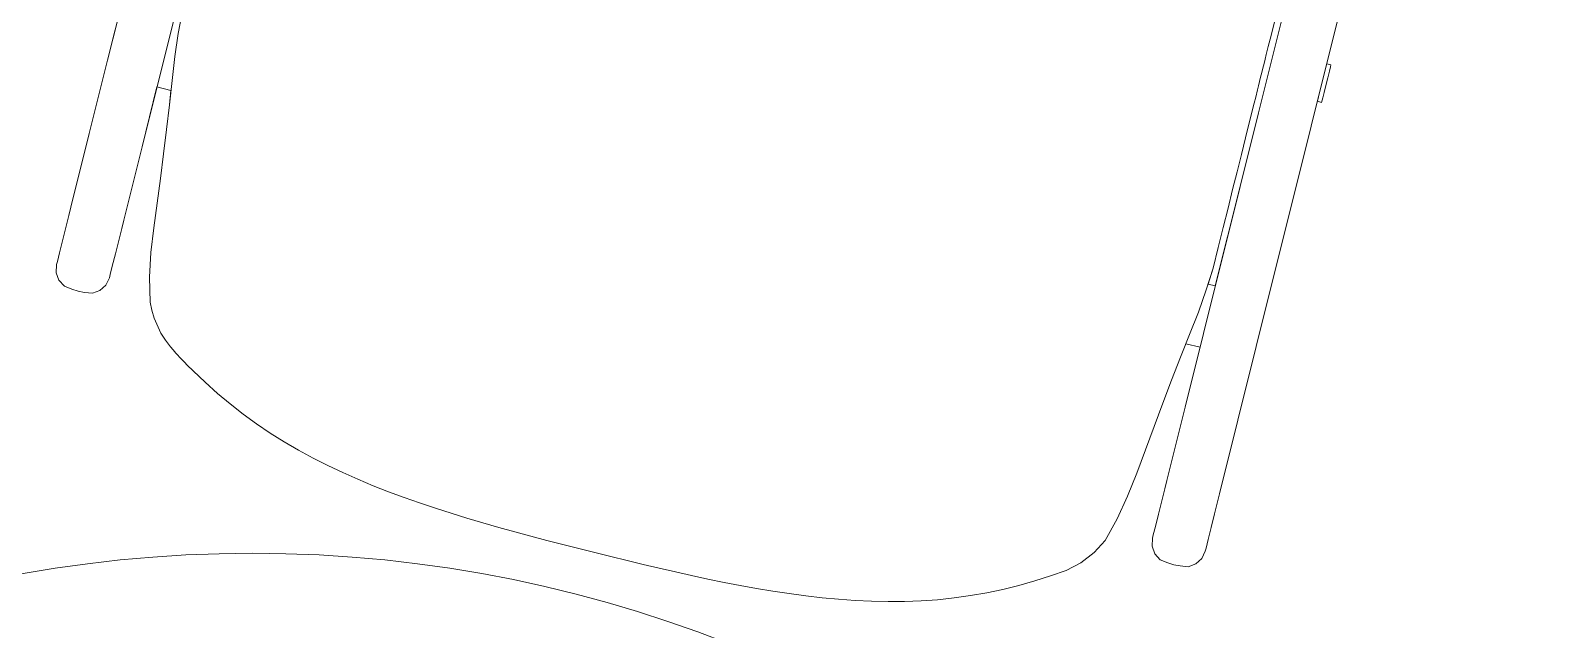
# Model space of a CAD drawing. Header units: millimetres. Extents: x 0 to 57242, y -59538 to 11130.
# Drawn here: x 27216 to 27802, y -25604 to -25373 of the extents above; entities that cross this region are included whole.
import ezdxf

# ---------------------------------------------------------------- set-up
doc = ezdxf.new("R2010")
doc.units = ezdxf.units.MM
doc.layers.add('A-DETL-GENF', color=92, linetype='Continuous', lineweight=9)
doc.layers.add('G-IMPT', color=8, linetype='Continuous', lineweight=9)

# ---------------------------------------------------------------- blocks, each defined once
blk = doc.blocks.new('Furniture_Tables_Karl-Andersson-Soner_TAILOR-Round-Table-o1000 - Default-611622-Level 0')
at = {"layer": 'G-IMPT'}
for start, end in [(180, 270), (270, 360)]:
    blk.add_arc((0, 0), 500, start, end, dxfattribs=at)
blk = doc.blocks.new('Furniture_Chairs-Stools-Benches_Karl-Andersson-Soner_Colo-Chair-Wooden-seat - Colo Chair - Wooden seat-607954-Level 0')
at = {"layer": 'A-DETL-GENF'}
for p, q in [((207.5, 20.37), (207.5, -8.86)), ((207.5, 20.37), (207.5, -8.86)), ((228.5, -8.86), (228.5, 20.37)), ((228.5, -8.86), (228.5, 20.37)), ((205, -9.35), (205, 11.36)), ((205, -9.35), (205, 11.36)), ((205, -12.27), (205, -9.35)), ((205, -12.27), (205, -9.35)), ((207.5, -8.86), (207.5, -38.09)), ((207.5, -8.86), (207.5, -38.09)), ((228.5, -38.09), (228.5, -8.86)), ((228.5, -38.09), (228.5, -8.86)), ((205, -15.56), (205, -12.27)), ((205, -15.56), (205, -12.27)), ((205, -17.3), (205, -15.56)), ((205, -17.3), (205, -15.56)), ((205, -19.09), (205, -17.3)), ((205, -19.09), (205, -17.3)), ((230.2, -13.34), (228.5, -13.34)), ((228.5, -13.34), (228.5, -14.14)), ((228.5, -14.14), (228.5, -15.89)), ((228.5, -15.89), (228.5, -18.54)), ((230.2, -14.14), (230.2, -13.34)), ((230.2, -15.89), (230.2, -14.14)), ((230.2, -18.54), (230.2, -15.89)), ((205, -20.9), (205, -19.09)), ((205, -20.9), (205, -19.09)), ((205, -22.71), (205, -20.9)), ((205, -22.71), (205, -20.9)), ((205, -24.5), (205, -22.71)), ((205, -24.5), (205, -22.71)), ((228.5, -18.54), (228.5, -21.57)), ((228.5, -21.57), (228.5, -24.26)), ((230.2, -21.57), (230.2, -18.54)), ((230.2, -24.26), (230.2, -21.57)), ((205, -26.25), (205, -24.5)), ((205, -26.25), (205, -24.5)), ((205, -27.93), (205, -26.25)), ((205, -27.93), (205, -26.25)), ((205, -29.53), (205, -27.93)), ((205, -29.53), (205, -27.93)), ((228.5, -24.26), (228.5, -26.46)), ((228.5, -26.46), (228.5, -28.25)), ((228.5, -28.25), (230.2, -28.26)), ((230.2, -26.46), (230.2, -24.26)), ((230.2, -28.26), (230.2, -26.46)), ((205, -32.42), (205, -29.53)), ((205, -32.42), (205, -29.53)), ((205, -34.84), (205, -32.42)), ((205, -34.84), (205, -32.42)), ((205, -42.14), (205, -34.84)), ((205, -42.14), (205, -34.84)), ((207.5, -38.09), (207.5, -67.33)), ((207.5, -38.09), (207.5, -67.33)), ((228.5, -96.56), (228.5, -38.09)), ((228.5, -67.33), (228.5, -38.09)), ((205, -48.66), (205, -42.14)), ((205, -48.66), (205, -42.14)), ((205, -55.31), (205, -48.66)), ((205, -55.31), (205, -48.66)), ((205, -62.15), (205, -55.31)), ((205, -62.15), (205, -55.31)), ((205, -69.23), (205, -62.15)), ((205, -69.23), (205, -62.15)), ((-228.5, -67.33), (-228.5, -125.79)), ((205, -76.58), (205, -69.23)), ((205, -76.58), (205, -69.23)), ((207.5, -67.33), (207.5, -125.79)), ((207.5, -67.33), (207.5, -106.84)), ((228.5, -125.79), (228.5, -67.33)), ((205, -84.23), (205, -76.58)), ((205, -84.23), (205, -76.58)), ((205, -92.2), (205, -84.23)), ((205, -92.2), (205, -84.23)), ((205, -100.5), (205, -92.2)), ((205, -100.5), (205, -92.2)), ((-228.5, -96.56), (-228.5, -125.79)), ((-207.5, -125.79), (-207.5, -96.56)), ((228.5, -125.79), (228.5, -96.56)), ((-205, -100.5), (-204.51, -109.21)), ((204.51, -109.21), (205, -100.5)), ((204.64, -106.84), (205, -100.5)), ((-204.51, -109.21), (-203.6, -118.23)), ((203.6, -118.23), (204.51, -109.21)), ((207.5, -106.84), (204.64, -106.84)), ((-203.6, -118.23), (-202.42, -127.46)), ((202.42, -127.46), (203.6, -118.23)), ((-228.5, -125.79), (-228.5, -155.02)), ((-228.5, -125.79), (-228.5, -155.02)), ((-207.5, -155.02), (-207.5, -125.79)), ((-202.42, -127.46), (-201.15, -136.82)), ((201.15, -136.82), (202.42, -127.46)), ((207.5, -125.79), (207.5, -155.02)), ((228.5, -155.02), (228.5, -125.79)), ((228.5, -155.02), (228.5, -125.79)), ((-207.5, -155.02), (-207.5, -131.26)), ((-207.5, -131.26), (-201.91, -131.26)), ((-201.91, -131.26), (-201.15, -136.82)), ((201.15, -136.82), (201.91, -131.26)), ((201.91, -131.26), (207.5, -131.26)), ((207.5, -131.26), (207.5, -155.02)), ((-201.15, -136.82), (-199.93, -146.24)), ((-201.15, -136.82), (-199.93, -146.24)), ((199.93, -146.24), (201.15, -136.82)), ((199.93, -146.24), (201.15, -136.82)), ((-199.93, -146.24), (-198.77, -155.7)), ((-199.93, -146.24), (-198.77, -155.7)), ((198.77, -155.7), (199.93, -146.24)), ((198.77, -155.7), (199.93, -146.24)), ((-228.5, -155.02), (-228.5, -184.25)), ((-228.5, -155.02), (-228.5, -184.25)), ((-207.5, -184.25), (-207.5, -155.02)), ((-207.5, -184.25), (-207.5, -155.02)), ((-198.77, -155.7), (-197.68, -165.19)), ((-198.77, -155.7), (-197.68, -165.19)), ((197.67, -165.19), (198.77, -155.7)), ((197.67, -165.19), (198.77, -155.7)), ((207.5, -155.02), (207.5, -184.25)), ((207.5, -155.02), (207.5, -184.25)), ((228.5, -184.25), (228.5, -155.02)), ((228.5, -184.25), (228.5, -155.02)), ((-197.68, -165.19), (-196.63, -174.72)), ((-197.68, -165.19), (-196.63, -174.72)), ((196.62, -174.72), (197.67, -165.19)), ((196.62, -174.72), (197.67, -165.19)), ((-196.63, -174.72), (-195.57, -184.26)), ((-196.63, -174.72), (-195.57, -184.26)), ((195.57, -184.26), (196.62, -174.72)), ((195.57, -184.26), (196.62, -174.72)), ((-228.5, -184.25), (-228.5, -187.53)), ((-228.5, -184.25), (-228.5, -187.53)), ((-207.5, -187.53), (-207.5, -184.25)), ((-207.5, -187.53), (-207.5, -184.25)), ((-195.57, -184.26), (-194.3, -193.77)), ((-195.57, -184.26), (-194.3, -193.77)), ((194.29, -193.77), (195.57, -184.26)), ((194.29, -193.77), (195.57, -184.26)), ((207.5, -184.25), (207.5, -187.53)), ((207.5, -184.25), (207.5, -187.53)), ((228.5, -187.53), (228.5, -184.25)), ((228.5, -187.53), (228.5, -184.25)), ((-228.5, -187.53), (-228.5, -192.31)), ((-228.5, -187.53), (-228.5, -192.31)), ((-228.5, -192.31), (-228.5, -197.65)), ((-228.5, -192.31), (-228.5, -197.65)), ((-207.5, -192.31), (-207.5, -187.53)), ((-207.5, -192.31), (-207.5, -187.53)), ((-207.5, -197.65), (-207.5, -192.31)), ((-207.5, -197.65), (-207.5, -192.31)), ((207.5, -187.53), (207.5, -192.31)), ((207.5, -187.53), (207.5, -192.31)), ((207.5, -192.31), (207.5, -197.65)), ((207.5, -192.31), (207.5, -197.65)), ((228.5, -192.31), (228.5, -187.53)), ((228.5, -192.31), (228.5, -187.53)), ((228.5, -197.65), (228.5, -192.31)), ((228.5, -197.65), (228.5, -192.31)), ((-228.5, -197.65), (-228.5, -202.49)), ((-228.5, -197.65), (-228.5, -202.49)), ((-207.5, -202.49), (-207.5, -197.65)), ((-207.5, -202.49), (-207.5, -197.65)), ((-194.3, -193.77), (-192.53, -203.18)), ((-194.3, -193.77), (-192.53, -203.18)), ((192.53, -203.18), (194.29, -193.77)), ((192.53, -203.18), (194.29, -193.77)), ((207.5, -197.65), (207.5, -202.49)), ((207.5, -197.65), (207.5, -202.49)), ((228.5, -202.49), (228.5, -197.65)), ((228.5, -202.49), (228.5, -197.65)), ((-228.5, -202.49), (-228.5, -205.87)), ((-228.5, -202.49), (-228.5, -205.87)), ((-207.5, -205.87), (-207.5, -202.49)), ((-207.5, -205.87), (-207.5, -202.49)), ((-192.53, -203.18), (-190, -212.42)), ((-192.53, -203.18), (-190, -212.42)), ((190, -212.42), (192.53, -203.18)), ((190, -212.42), (192.53, -203.18)), ((207.5, -202.49), (207.5, -205.87)), ((207.5, -202.49), (207.5, -205.87)), ((228.5, -205.87), (228.5, -202.49)), ((228.5, -205.87), (228.5, -202.49)), ((-228.5, -205.87), (-228.5, -207.12)), ((-228.5, -205.87), (-228.5, -207.12)), ((-228.5, -207.12), (-227.89, -210.17)), ((-228.5, -207.12), (-227.89, -210.17)), ((-227.89, -210.17), (-226.16, -212.77)), ((-227.89, -210.17), (-226.16, -212.77)), ((-209.84, -212.77), (-208.11, -210.17)), ((-209.84, -212.77), (-208.11, -210.17)), ((-208.11, -210.17), (-207.5, -207.12)), ((-208.11, -210.17), (-207.5, -207.12)), ((-207.5, -207.12), (-207.5, -205.87)), ((-207.5, -207.12), (-207.5, -205.87)), ((207.5, -205.87), (207.5, -207.12)), ((207.5, -205.87), (207.5, -207.12)), ((207.5, -207.12), (208.11, -210.17)), ((207.5, -207.12), (208.11, -210.17)), ((208.11, -210.17), (209.84, -212.77)), ((208.11, -210.17), (209.84, -212.77)), ((226.16, -212.77), (227.89, -210.17)), ((226.16, -212.77), (227.89, -210.17)), ((227.89, -210.17), (228.5, -207.12)), ((227.89, -210.17), (228.5, -207.12)), ((228.5, -207.12), (228.5, -205.87)), ((228.5, -207.12), (228.5, -205.87)), ((-226.16, -212.77), (-223.56, -214.5)), ((-226.16, -212.77), (-223.56, -214.5)), ((-223.56, -214.5), (-220.5, -214.94)), ((-223.56, -214.5), (-220.5, -214.94)), ((-220.5, -214.94), (-218, -215.11)), ((-220.5, -214.94), (-218, -215.11)), ((-218, -215.11), (-215.5, -214.94)), ((-218, -215.11), (-215.5, -214.94)), ((-215.5, -214.94), (-212.44, -214.5)), ((-215.5, -214.94), (-212.44, -214.5)), ((-212.44, -214.5), (-209.84, -212.77)), ((-212.44, -214.5), (-209.84, -212.77)), ((-190, -212.42), (-188.61, -215.3)), ((-190, -212.42), (-188.61, -215.3)), ((-188.61, -215.3), (-186.97, -218.04)), ((-188.61, -215.3), (-186.97, -218.04)), ((186.97, -218.04), (190, -212.42)), ((186.97, -218.04), (190, -212.42)), ((209.84, -212.77), (212.44, -214.5)), ((209.84, -212.77), (212.44, -214.5)), ((212.44, -214.5), (215.5, -214.94)), ((212.44, -214.5), (215.5, -214.94)), ((215.5, -214.94), (218, -215.11)), ((215.5, -214.94), (218, -215.11)), ((218, -215.11), (220.5, -214.94)), ((218, -215.11), (220.5, -214.94)), ((220.5, -214.94), (223.56, -214.5)), ((220.5, -214.94), (223.56, -214.5)), ((223.56, -214.5), (226.16, -212.77)), ((223.56, -214.5), (226.16, -212.77)), ((-186.97, -218.04), (-183.01, -223.05)), ((-186.97, -218.04), (-183.01, -223.05)), ((183.01, -223.05), (186.97, -218.04)), ((183.01, -223.05), (186.97, -218.04)), ((-183.01, -223.05), (-180.71, -225.27)), ((-183.01, -223.05), (-180.71, -225.27)), ((-180.71, -225.27), (-178.23, -227.28)), ((-180.71, -225.27), (-178.23, -227.28)), ((-178.23, -227.28), (-176.92, -228.2)), ((-178.23, -227.28), (-176.92, -228.2)), ((-176.92, -228.2), (-175.58, -229.08)), ((-176.92, -228.2), (-175.58, -229.08)), ((172.89, -230.8), (178.23, -227.28)), ((172.89, -230.8), (178.23, -227.28)), ((178.23, -227.28), (183.01, -223.05)), ((178.23, -227.28), (183.01, -223.05)), ((-175.58, -229.08), (-172.89, -230.8)), ((-175.58, -229.08), (-172.89, -230.8)), ((-172.89, -230.8), (-171.54, -231.65)), ((-172.89, -230.8), (-171.54, -231.65)), ((-171.54, -231.65), (-170.18, -232.49)), ((-171.54, -231.65), (-170.18, -232.49)), ((-170.18, -232.49), (-167.44, -234.14)), ((-170.18, -232.49), (-167.44, -234.14)), ((-167.44, -234.14), (-161.89, -237.3)), ((-167.44, -234.14), (-161.89, -237.3)), ((161.89, -237.3), (167.44, -234.14)), ((161.89, -237.3), (167.44, -234.14)), ((167.44, -234.14), (172.89, -230.8)), ((167.44, -234.14), (172.89, -230.8)), ((-161.89, -237.3), (-156.24, -240.29)), ((-161.89, -237.3), (-156.24, -240.29)), ((156.24, -240.29), (161.89, -237.3)), ((156.24, -240.29), (161.89, -237.3)), ((-156.24, -240.29), (-150.5, -243.08)), ((-156.24, -240.29), (-150.5, -243.08)), ((-150.5, -243.08), (-144.67, -245.68)), ((-150.5, -243.08), (-144.67, -245.68)), ((-144.67, -245.68), (-138.75, -248.07)), ((-144.67, -245.68), (-138.75, -248.07)), ((138.75, -248.07), (144.67, -245.68)), ((138.75, -248.07), (144.67, -245.68)), ((144.67, -245.68), (150.5, -243.08)), ((144.67, -245.68), (150.5, -243.08)), ((150.5, -243.08), (156.24, -240.29)), ((150.5, -243.08), (156.24, -240.29)), ((-138.75, -248.07), (-132.76, -250.25)), ((-138.75, -248.07), (-132.76, -250.25)), ((-132.76, -250.25), (-126.7, -252.23)), ((-132.76, -250.25), (-126.7, -252.23)), ((126.7, -252.23), (132.76, -250.25)), ((126.7, -252.23), (132.76, -250.25)), ((132.76, -250.25), (138.75, -248.07)), ((132.76, -250.25), (138.75, -248.07)), ((-126.7, -252.23), (-120.58, -254.01)), ((-126.7, -252.23), (-120.58, -254.01)), ((-120.58, -254.01), (-114.41, -255.59)), ((-120.58, -254.01), (-114.41, -255.59)), ((-114.41, -255.59), (-108.19, -257)), ((-114.41, -255.59), (-108.19, -257)), ((-108.19, -257), (-101.93, -258.25)), ((-108.19, -257), (-101.93, -258.25)), ((101.93, -258.25), (108.19, -257)), ((101.93, -258.25), (108.19, -257)), ((108.19, -257), (114.41, -255.59)), ((108.19, -257), (114.41, -255.59)), ((114.41, -255.59), (120.58, -254.01)), ((114.41, -255.59), (120.58, -254.01)), ((120.58, -254.01), (126.7, -252.23)), ((120.58, -254.01), (126.7, -252.23)), ((-101.93, -258.25), (-95.64, -259.34)), ((-101.93, -258.25), (-95.64, -259.34)), ((-95.64, -259.34), (-89.32, -260.3)), ((-95.64, -259.34), (-89.32, -260.3)), ((-89.32, -260.3), (-82.99, -261.12)), ((-89.32, -260.3), (-82.99, -261.12)), ((-82.99, -261.12), (-76.64, -261.83)), ((-82.99, -261.12), (-76.64, -261.83)), ((-76.64, -261.83), (-70.27, -262.43)), ((-76.64, -261.83), (-70.27, -262.43)), ((-70.27, -262.43), (-63.9, -262.94)), ((-70.27, -262.43), (-63.9, -262.94)), ((-63.9, -262.94), (-57.52, -263.36)), ((-63.9, -262.94), (-57.52, -263.36)), ((-57.52, -263.36), (-51.14, -263.71)), ((-57.52, -263.36), (-51.14, -263.71)), ((51.14, -263.71), (57.52, -263.36)), ((51.14, -263.71), (57.52, -263.36)), ((57.52, -263.36), (63.9, -262.94)), ((57.52, -263.36), (63.9, -262.94)), ((63.9, -262.94), (70.28, -262.43)), ((63.9, -262.94), (70.28, -262.43)), ((70.28, -262.43), (76.64, -261.83)), ((70.28, -262.43), (76.64, -261.83)), ((76.64, -261.83), (82.99, -261.12)), ((76.64, -261.83), (82.99, -261.12)), ((82.99, -261.12), (89.32, -260.3)), ((82.99, -261.12), (89.32, -260.3)), ((89.32, -260.3), (95.64, -259.34)), ((89.32, -260.3), (95.64, -259.34)), ((95.64, -259.34), (101.93, -258.25)), ((95.64, -259.34), (101.93, -258.25)), ((-51.14, -263.71), (-44.75, -263.99)), ((-51.14, -263.71), (-44.75, -263.99)), ((-44.75, -263.99), (-38.36, -264.21)), ((-44.75, -263.99), (-38.36, -264.21)), ((-38.36, -264.21), (-31.97, -264.37)), ((-38.36, -264.21), (-31.97, -264.37)), ((-31.97, -264.37), (-25.58, -264.49)), ((-31.97, -264.37), (-25.58, -264.49)), ((-25.58, -264.49), (-19.18, -264.57)), ((-25.58, -264.49), (-19.18, -264.57)), ((-19.18, -264.57), (-12.79, -264.62)), ((-19.18, -264.57), (-12.79, -264.62)), ((-12.79, -264.62), (-6.39, -264.64)), ((-12.79, -264.62), (-6.39, -264.64)), ((-6.39, -264.64), (0, -264.65)), ((-6.39, -264.64), (0, -264.65)), ((0, -264.65), (6.39, -264.64)), ((0, -264.65), (6.39, -264.64)), ((6.39, -264.64), (12.79, -264.62)), ((6.39, -264.64), (12.79, -264.62)), ((12.79, -264.62), (19.18, -264.57)), ((12.79, -264.62), (19.18, -264.57)), ((19.18, -264.57), (25.58, -264.49)), ((19.18, -264.57), (25.58, -264.49)), ((25.58, -264.49), (31.97, -264.37)), ((25.58, -264.49), (31.97, -264.37)), ((31.97, -264.37), (38.36, -264.21)), ((31.97, -264.37), (38.36, -264.21)), ((38.36, -264.21), (44.75, -263.99)), ((38.36, -264.21), (44.75, -263.99)), ((44.75, -263.99), (51.14, -263.71)), ((44.75, -263.99), (51.14, -263.71))]:
    blk.add_line(p, q, dxfattribs=at)

msp = doc.modelspace()

# ---------------------------------------------------------------- block references
at = {"layer": 'A-DETL-GENF', "rotation": 345.9999999999996}
msp.add_blockref('Furniture_Chairs-Stools-Benches_Karl-Andersson-Soner_Colo-Chair-Wooden-seat - Colo Chair - Wooden seat-607954-Level 0', (27497.79, -25317.2), dxfattribs=at)
at = {"layer": 'G-IMPT', "rotation": 180}
msp.add_blockref('Furniture_Tables_Karl-Andersson-Soner_TAILOR-Round-Table-o1000 - Default-611622-Level 0', (27301.57, -26074.24), dxfattribs=at)

doc.saveas('drawing.dxf')
